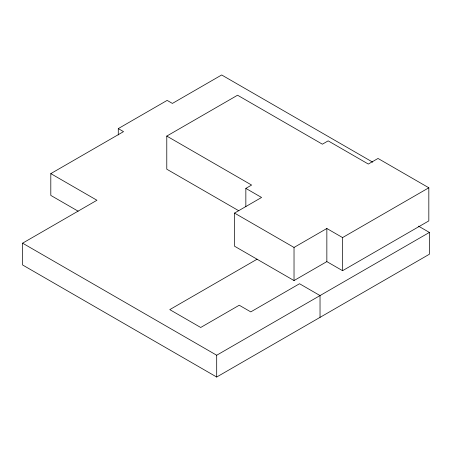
<?xml version="1.0" encoding="UTF-8"?>
<svg xmlns="http://www.w3.org/2000/svg" width="452" height="452" viewBox="0 0 452 452"><rect width="100%" height="100%" fill="white"/><g stroke="black" fill="none" stroke-linecap="round" stroke-linejoin="round"><path stroke-width="0.68" d="M118.283 134.933L118.283 128.605L167.15 100.395L172.393 103.423L221.672 74.97L372.702 162.161M78.128 211.186L50.805 195.411L50.805 173.619L123.526 131.634L118.283 128.605M238.797 210.773L166.782 169.201L166.782 136.08L237.56 95.219L322.389 144.194L328.158 140.866L368.318 164.053L378.019 158.454L428.824 187.783L428.824 220.898L342.576 270.691L326.847 261.612L294.026 280.562L234.52 246.204L234.52 213.09L261.572 197.467L245.843 188.388L245.843 206.711M418.501 226.141L429.4 232.43L429.4 254.227L216.694 377.03L22.6 264.974L22.6 243.176L96.943 200.253L50.805 173.619M245.843 188.388L251.611 185.06L166.782 136.08M257.064 259.222L169.771 309.62L200.705 327.48L239.238 305.23L250.775 311.891L299.535 283.737L320.033 295.574L320.033 317.372M234.52 213.09L294.026 247.447L326.847 228.497L342.576 237.577L428.824 187.783M22.6 243.176L216.694 355.238L429.4 232.43M342.576 237.577L342.576 270.691M326.847 228.497L326.847 261.612M294.026 247.447L294.026 280.562M216.694 355.238L216.694 377.03"/></g></svg>
